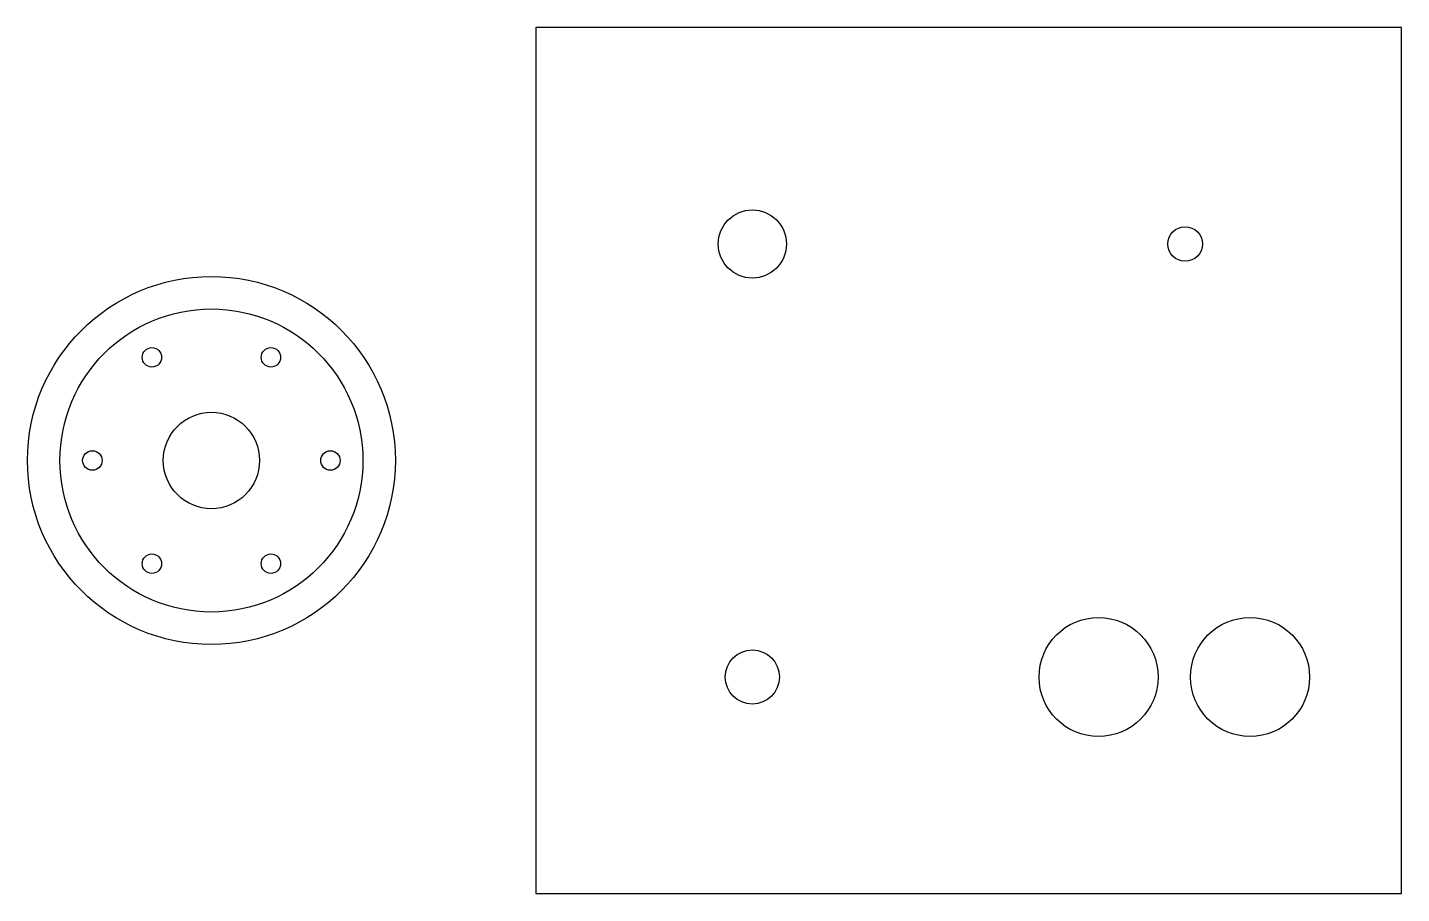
# Model space of a CAD drawing. Header units: metres. Extents: x -170 to 1100, y -400 to 400.
import ezdxf

# ---------------------------------------------------------------- set-up
doc = ezdxf.new("R2010")
doc.units = ezdxf.units.M
for name, color, linetype in [('CNC_M16_SLOT_DRILL', 3, 'Continuous'), ('CNC_PERIMETER_CUT', 5, 'Continuous'), ('TERMITE_SHIELD_COLLAR', 2, 'Continuous'), ('UTILITY_SPINE_PORTS', 6, 'Continuous')]:
    doc.layers.add(name, color=color, linetype=linetype)

msp = doc.modelspace()

# ---------------------------------------------------------------- linework, layer by layer
at = {"layer": 'CNC_M16_SLOT_DRILL'}
for centre in [(-55, 95.3), (55, 95.3), (-110, 0), (110, 0), (-55, -95.3), (55, -95.3)]:
    msp.add_circle(centre, 9, dxfattribs=at)
at = {"layer": 'CNC_PERIMETER_CUT'}
msp.add_lwpolyline([(300, -400), (1100, -400), (1100, 400), (300, 400), (300, -400)], dxfattribs=at)
for radius in [140, 44.5]:
    msp.add_circle((0, 0), radius, dxfattribs=at)
at = {"layer": 'TERMITE_SHIELD_COLLAR'}
msp.add_circle((0, 0), 170, dxfattribs=at)
at = {"layer": 'UTILITY_SPINE_PORTS'}
for centre, radius in [((500, 200), 31.5), ((900, 200), 16), ((820, -200), 55), ((960, -200), 55), ((500, -200), 25)]:
    msp.add_circle(centre, radius, dxfattribs=at)

doc.saveas('drawing.dxf')
